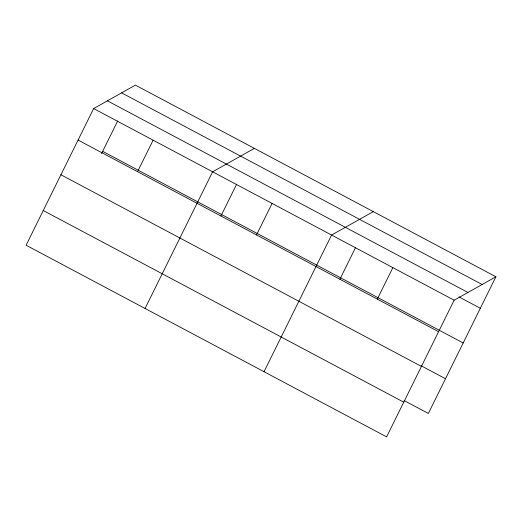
<?xml version="1.0" encoding="UTF-8"?>
<svg xmlns="http://www.w3.org/2000/svg" width="522" height="522" viewBox="0 0 522 522"><rect width="100%" height="100%" fill="white"/><g stroke="black" fill="none" stroke-linecap="round" stroke-linejoin="round"><path stroke-width="0.78" d="M93.647 108.563L26.1 245.229L386.606 436.875L454.147 300.209L495.9 276.771L135.394 85.125L93.647 108.563L454.147 300.209M101.594 153.52L117.685 120.96M137.56 171.679L153.129 140.183M145.064 308.469L212.611 171.81L254.364 148.372M220.923 216.03L236.649 184.207M256.53 234.926L272.092 203.43M264.034 371.716L331.574 235.05L373.328 211.612M339.887 279.277L355.619 247.448M377.295 299.126L392.864 267.629M495.9 276.771L428.353 413.437L404.126 400.557M121.619 92.864L482.119 284.503M107.421 100.831L467.927 292.47M458.955 296.901L480.331 308.267M102.677 151.328L463.184 342.974M78.078 140.059L438.584 331.705M421.28 365.85L445.507 378.731M60.924 174.766L421.43 366.411M43.254 210.523L403.754 402.168"/></g></svg>
